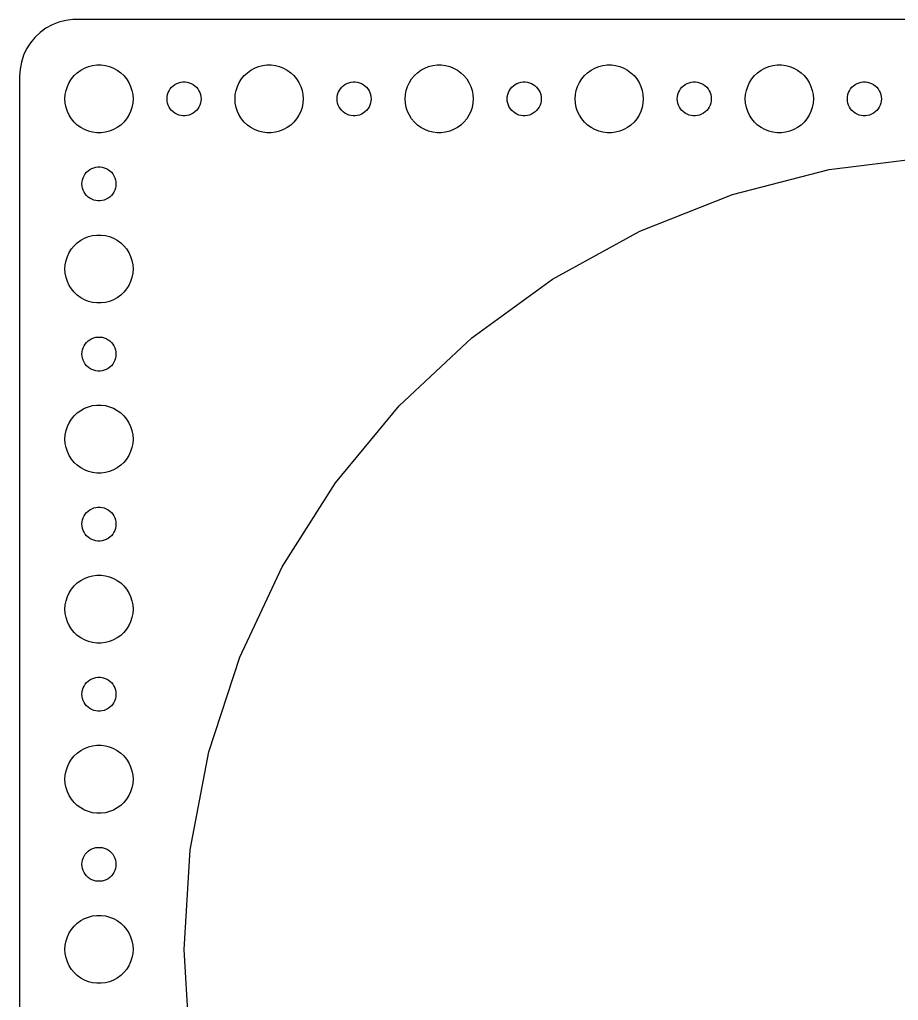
# Model space of a CAD drawing. Header units: metres. Extents: x -157 to 157, y -82 to 82.
# Drawn here: x -157 to -79.5, y -4.5 to 82 of the extents above; entities that cross this region are included whole.
import ezdxf

# ---------------------------------------------------------------- set-up
doc = ezdxf.new("R2010")
doc.units = ezdxf.units.M

msp = doc.modelspace()

# ---------------------------------------------------------------- linework, layer by layer
for p, q in [((-154.129, 81.5241), (-154.679, 81.2216)), ((-153.545, 81.7553), (-154.129, 81.5241)), ((-152.937, 81.9114), (-153.545, 81.7553)), ((-152.314, 81.9901), (-152.937, 81.9114)), ((152.314, 81.9901), (-152.314, 81.9901)), ((-155.187, 80.8526), (-155.645, 80.4227)), ((-154.679, 81.2216), (-155.187, 80.8526)), ((-156.045, 79.9389), (-156.382, 79.4088)), ((-155.645, 80.4227), (-156.045, 79.9389)), ((-156.649, 78.8406), (-156.843, 78.2434)), ((-156.382, 79.4088), (-156.649, 78.8406)), ((-156.843, 78.2434), (-156.961, 77.6267)), ((-151.277, 77.7145), (-150.927, 77.8532)), ((-150.927, 77.8532), (-150.562, 77.9469)), ((-150.562, 77.9469), (-150.188, 77.9941)), ((-150.188, 77.9941), (-149.812, 77.9941)), ((-149.812, 77.9941), (-149.438, 77.9469)), ((-149.438, 77.9469), (-149.073, 77.8532)), ((-149.073, 77.8532), (-148.723, 77.7145)), ((-136.277, 77.7145), (-135.927, 77.8532)), ((-135.927, 77.8532), (-135.562, 77.9469)), ((-135.562, 77.9469), (-135.188, 77.9941)), ((-135.188, 77.9941), (-134.812, 77.9941)), ((-134.812, 77.9941), (-134.438, 77.9469)), ((-134.438, 77.9469), (-134.073, 77.8532)), ((-134.073, 77.8532), (-133.723, 77.7145)), ((-121.277, 77.7145), (-120.927, 77.8532)), ((-120.927, 77.8532), (-120.562, 77.9469)), ((-120.562, 77.9469), (-120.188, 77.9941)), ((-120.188, 77.9941), (-119.812, 77.9941)), ((-119.812, 77.9941), (-119.438, 77.9469)), ((-119.438, 77.9469), (-119.073, 77.8532)), ((-119.073, 77.8532), (-118.723, 77.7145)), ((-106.277, 77.7145), (-105.927, 77.8532)), ((-105.927, 77.8532), (-105.562, 77.9469)), ((-105.562, 77.9469), (-105.188, 77.9941)), ((-105.188, 77.9941), (-104.812, 77.9941)), ((-104.812, 77.9941), (-104.438, 77.9469)), ((-104.438, 77.9469), (-104.073, 77.8532)), ((-104.073, 77.8532), (-103.723, 77.7145)), ((-91.2773, 77.7145), (-90.927, 77.8532)), ((-90.927, 77.8532), (-90.5621, 77.9469)), ((-90.5621, 77.9469), (-90.1884, 77.9941)), ((-90.1884, 77.9941), (-89.8116, 77.9941)), ((-89.8116, 77.9941), (-89.4379, 77.9469)), ((-89.4379, 77.9469), (-89.073, 77.8532)), ((-89.073, 77.8532), (-88.7227, 77.7145)), ((-156.961, 77.6267), (-157, 77)), ((-157, 77), (-157, -77)), ((-152.427, 76.7634), (-152.187, 77.0536)), ((-152.187, 77.0536), (-151.912, 77.3115)), ((-151.912, 77.3115), (-151.607, 77.533)), ((-151.607, 77.533), (-151.277, 77.7145)), ((-148.723, 77.7145), (-148.393, 77.533)), ((-148.393, 77.533), (-148.088, 77.3115)), ((-148.088, 77.3115), (-147.813, 77.0536)), ((-147.813, 77.0536), (-147.573, 76.7634)), ((-137.427, 76.7634), (-137.187, 77.0536)), ((-137.187, 77.0536), (-136.912, 77.3115)), ((-136.912, 77.3115), (-136.607, 77.533)), ((-136.607, 77.533), (-136.277, 77.7145)), ((-133.723, 77.7145), (-133.393, 77.533)), ((-133.393, 77.533), (-133.088, 77.3115)), ((-133.088, 77.3115), (-132.813, 77.0536)), ((-132.813, 77.0536), (-132.573, 76.7634)), ((-122.427, 76.7634), (-122.187, 77.0536)), ((-122.187, 77.0536), (-121.912, 77.3115)), ((-121.912, 77.3115), (-121.607, 77.533)), ((-121.607, 77.533), (-121.277, 77.7145)), ((-118.723, 77.7145), (-118.393, 77.533)), ((-118.393, 77.533), (-118.088, 77.3115)), ((-118.088, 77.3115), (-117.813, 77.0536)), ((-117.813, 77.0536), (-117.573, 76.7634)), ((-107.427, 76.7634), (-107.187, 77.0536)), ((-107.187, 77.0536), (-106.912, 77.3115)), ((-106.912, 77.3115), (-106.607, 77.533)), ((-106.607, 77.533), (-106.277, 77.7145)), ((-103.723, 77.7145), (-103.393, 77.533)), ((-103.393, 77.533), (-103.088, 77.3115)), ((-103.088, 77.3115), (-102.813, 77.0536)), ((-102.813, 77.0536), (-102.573, 76.7634)), ((-92.427, 76.7634), (-92.1869, 77.0536)), ((-92.1869, 77.0536), (-91.9123, 77.3115)), ((-91.9123, 77.3115), (-91.6075, 77.533)), ((-91.6075, 77.533), (-91.2773, 77.7145)), ((-88.7227, 77.7145), (-88.3925, 77.533)), ((-88.3925, 77.533), (-88.0877, 77.3115)), ((-88.0877, 77.3115), (-87.8131, 77.0536)), ((-87.8131, 77.0536), (-87.573, 76.7634)), ((-152.789, 76.1044), (-152.629, 76.4453)), ((-152.629, 76.4453), (-152.427, 76.7634)), ((-147.573, 76.7634), (-147.371, 76.4453)), ((-147.371, 76.4453), (-147.211, 76.1044)), ((-143.593, 76.0268), (-143.456, 76.1558)), ((-143.456, 76.1558), (-143.304, 76.2665)), ((-143.304, 76.2665), (-143.139, 76.3572)), ((-143.139, 76.3572), (-142.964, 76.4266)), ((-142.964, 76.4266), (-142.781, 76.4734)), ((-142.781, 76.4734), (-142.594, 76.497)), ((-142.594, 76.497), (-142.406, 76.497)), ((-142.406, 76.497), (-142.219, 76.4734)), ((-142.219, 76.4734), (-142.036, 76.4266)), ((-142.036, 76.4266), (-141.861, 76.3572)), ((-141.861, 76.3572), (-141.696, 76.2665)), ((-141.696, 76.2665), (-141.544, 76.1558)), ((-141.544, 76.1558), (-141.407, 76.0268)), ((-137.789, 76.1044), (-137.629, 76.4453)), ((-137.629, 76.4453), (-137.427, 76.7634)), ((-132.573, 76.7634), (-132.371, 76.4453)), ((-132.371, 76.4453), (-132.211, 76.1044)), ((-128.593, 76.0268), (-128.456, 76.1558)), ((-128.456, 76.1558), (-128.304, 76.2665)), ((-128.304, 76.2665), (-128.139, 76.3572)), ((-128.139, 76.3572), (-127.964, 76.4266)), ((-127.964, 76.4266), (-127.781, 76.4734)), ((-127.781, 76.4734), (-127.594, 76.497)), ((-127.594, 76.497), (-127.406, 76.497)), ((-127.406, 76.497), (-127.219, 76.4734)), ((-127.219, 76.4734), (-127.036, 76.4266)), ((-127.036, 76.4266), (-126.861, 76.3572)), ((-126.861, 76.3572), (-126.696, 76.2665)), ((-126.696, 76.2665), (-126.544, 76.1558)), ((-126.544, 76.1558), (-126.407, 76.0268)), ((-122.789, 76.1044), (-122.629, 76.4453)), ((-122.629, 76.4453), (-122.427, 76.7634)), ((-117.573, 76.7634), (-117.371, 76.4453)), ((-117.371, 76.4453), (-117.211, 76.1044)), ((-113.593, 76.0268), (-113.456, 76.1558)), ((-113.456, 76.1558), (-113.304, 76.2665)), ((-113.304, 76.2665), (-113.139, 76.3572)), ((-113.139, 76.3572), (-112.964, 76.4266)), ((-112.964, 76.4266), (-112.781, 76.4734)), ((-112.781, 76.4734), (-112.594, 76.497)), ((-112.594, 76.497), (-112.406, 76.497)), ((-112.406, 76.497), (-112.219, 76.4734)), ((-112.219, 76.4734), (-112.036, 76.4266)), ((-112.036, 76.4266), (-111.861, 76.3572)), ((-111.861, 76.3572), (-111.696, 76.2665)), ((-111.696, 76.2665), (-111.544, 76.1558)), ((-111.544, 76.1558), (-111.407, 76.0268)), ((-107.789, 76.1044), (-107.629, 76.4453)), ((-107.629, 76.4453), (-107.427, 76.7634)), ((-102.573, 76.7634), (-102.371, 76.4453)), ((-102.371, 76.4453), (-102.211, 76.1044)), ((-98.5934, 76.0268), (-98.4561, 76.1558)), ((-98.4561, 76.1558), (-98.3037, 76.2665)), ((-98.3037, 76.2665), (-98.1387, 76.3572)), ((-98.1387, 76.3572), (-97.9635, 76.4266)), ((-97.9635, 76.4266), (-97.7811, 76.4734)), ((-97.7811, 76.4734), (-97.5942, 76.497)), ((-97.5942, 76.497), (-97.4058, 76.497)), ((-97.4058, 76.497), (-97.2189, 76.4734)), ((-97.2189, 76.4734), (-97.0365, 76.4266)), ((-97.0365, 76.4266), (-96.8613, 76.3572)), ((-96.8613, 76.3572), (-96.6963, 76.2665)), ((-96.6963, 76.2665), (-96.5439, 76.1558)), ((-96.5439, 76.1558), (-96.4065, 76.0268)), ((-92.7893, 76.1044), (-92.6289, 76.4453)), ((-92.6289, 76.4453), (-92.427, 76.7634)), ((-87.573, 76.7634), (-87.3711, 76.4453)), ((-87.3711, 76.4453), (-87.2107, 76.1044)), ((-83.5934, 76.0268), (-83.4561, 76.1558)), ((-83.4561, 76.1558), (-83.3037, 76.2665)), ((-83.3037, 76.2665), (-83.1387, 76.3572)), ((-83.1387, 76.3572), (-82.9635, 76.4266)), ((-82.9635, 76.4266), (-82.7811, 76.4734)), ((-82.7811, 76.4734), (-82.5942, 76.497)), ((-82.5942, 76.497), (-82.4058, 76.497)), ((-82.4058, 76.497), (-82.2189, 76.4734)), ((-82.2189, 76.4734), (-82.0365, 76.4266)), ((-82.0365, 76.4266), (-81.8613, 76.3572)), ((-81.8613, 76.3572), (-81.6963, 76.2665)), ((-81.6963, 76.2665), (-81.5439, 76.1558)), ((-81.5439, 76.1558), (-81.4065, 76.0268)), ((-153, 75), (-152.976, 75.376)), ((-152.976, 75.376), (-152.906, 75.7461)), ((-152.906, 75.7461), (-152.789, 76.1044)), ((-147.211, 76.1044), (-147.094, 75.7461)), ((-147.094, 75.7461), (-147.024, 75.376)), ((-147.024, 75.376), (-147, 75)), ((-143.988, 75.188), (-143.953, 75.373)), ((-143.953, 75.373), (-143.895, 75.5522)), ((-143.895, 75.5522), (-143.814, 75.7226)), ((-143.814, 75.7226), (-143.714, 75.8817)), ((-143.714, 75.8817), (-143.593, 76.0268)), ((-141.407, 76.0268), (-141.286, 75.8817)), ((-141.286, 75.8817), (-141.186, 75.7226)), ((-141.186, 75.7226), (-141.105, 75.5522)), ((-141.105, 75.5522), (-141.047, 75.373)), ((-141.047, 75.373), (-141.012, 75.188)), ((-138, 75), (-137.976, 75.376)), ((-137.976, 75.376), (-137.906, 75.7461)), ((-137.906, 75.7461), (-137.789, 76.1044)), ((-132.211, 76.1044), (-132.094, 75.7461)), ((-132.094, 75.7461), (-132.024, 75.376)), ((-132.024, 75.376), (-132, 75)), ((-128.988, 75.188), (-128.953, 75.373)), ((-128.953, 75.373), (-128.895, 75.5522)), ((-128.895, 75.5522), (-128.814, 75.7226)), ((-128.814, 75.7226), (-128.714, 75.8817)), ((-128.714, 75.8817), (-128.593, 76.0268)), ((-126.407, 76.0268), (-126.286, 75.8817)), ((-126.286, 75.8817), (-126.186, 75.7226)), ((-126.186, 75.7226), (-126.105, 75.5522)), ((-126.105, 75.5522), (-126.047, 75.373)), ((-126.047, 75.373), (-126.012, 75.188)), ((-123, 75), (-122.976, 75.376)), ((-122.976, 75.376), (-122.906, 75.7461)), ((-122.906, 75.7461), (-122.789, 76.1044)), ((-117.211, 76.1044), (-117.094, 75.7461)), ((-117.094, 75.7461), (-117.024, 75.376)), ((-117.024, 75.376), (-117, 75)), ((-113.988, 75.188), (-113.953, 75.373)), ((-113.953, 75.373), (-113.895, 75.5522)), ((-113.895, 75.5522), (-113.814, 75.7226)), ((-113.814, 75.7226), (-113.714, 75.8817)), ((-113.714, 75.8817), (-113.593, 76.0268)), ((-111.407, 76.0268), (-111.286, 75.8817)), ((-111.286, 75.8817), (-111.186, 75.7226)), ((-111.186, 75.7226), (-111.105, 75.5522)), ((-111.105, 75.5522), (-111.047, 75.373)), ((-111.047, 75.373), (-111.012, 75.188)), ((-108, 75), (-107.976, 75.376)), ((-107.976, 75.376), (-107.906, 75.7461)), ((-107.906, 75.7461), (-107.789, 76.1044)), ((-102.211, 76.1044), (-102.094, 75.7461)), ((-102.094, 75.7461), (-102.024, 75.376)), ((-102.024, 75.376), (-102, 75)), ((-98.9882, 75.188), (-98.9529, 75.373)), ((-98.9529, 75.373), (-98.8947, 75.5522)), ((-98.8947, 75.5522), (-98.8145, 75.7226)), ((-98.8145, 75.7226), (-98.7135, 75.8817)), ((-98.7135, 75.8817), (-98.5934, 76.0268)), ((-96.4065, 76.0268), (-96.2865, 75.8817)), ((-96.2865, 75.8817), (-96.1855, 75.7226)), ((-96.1855, 75.7226), (-96.1053, 75.5522)), ((-96.1053, 75.5522), (-96.0471, 75.373)), ((-96.0471, 75.373), (-96.0118, 75.188)), ((-93, 75), (-92.9763, 75.376)), ((-92.9763, 75.376), (-92.9057, 75.7461)), ((-92.9057, 75.7461), (-92.7893, 76.1044)), ((-87.2107, 76.1044), (-87.0943, 75.7461)), ((-87.0943, 75.7461), (-87.0237, 75.376)), ((-87.0237, 75.376), (-87, 75)), ((-83.9882, 75.188), (-83.9529, 75.373)), ((-83.9529, 75.373), (-83.8947, 75.5522)), ((-83.8947, 75.5522), (-83.8145, 75.7226)), ((-83.8145, 75.7226), (-83.7135, 75.8817)), ((-83.7135, 75.8817), (-83.5934, 76.0268)), ((-81.4065, 76.0268), (-81.2865, 75.8817)), ((-81.2865, 75.8817), (-81.1855, 75.7226)), ((-81.1855, 75.7226), (-81.1053, 75.5522)), ((-81.1053, 75.5522), (-81.0471, 75.373)), ((-81.0471, 75.373), (-81.0118, 75.188)), ((-152.976, 74.624), (-153, 75)), ((-152.906, 74.2539), (-152.976, 74.624)), ((-147.024, 74.624), (-147.094, 74.2539)), ((-147, 75), (-147.024, 74.624)), ((-144, 75), (-143.988, 75.188)), ((-143.988, 74.812), (-144, 75)), ((-143.953, 74.627), (-143.988, 74.812)), ((-143.895, 74.4478), (-143.953, 74.627)), ((-143.814, 74.2774), (-143.895, 74.4478)), ((-141.105, 74.4478), (-141.186, 74.2774)), ((-141.047, 74.627), (-141.105, 74.4478)), ((-141.012, 74.812), (-141.047, 74.627)), ((-141.012, 75.188), (-141, 75)), ((-141, 75), (-141.012, 74.812)), ((-137.976, 74.624), (-138, 75)), ((-137.906, 74.2539), (-137.976, 74.624)), ((-132.024, 74.624), (-132.094, 74.2539)), ((-132, 75), (-132.024, 74.624)), ((-129, 75), (-128.988, 75.188)), ((-128.988, 74.812), (-129, 75)), ((-128.953, 74.627), (-128.988, 74.812)), ((-128.895, 74.4478), (-128.953, 74.627)), ((-128.814, 74.2774), (-128.895, 74.4478)), ((-126.105, 74.4478), (-126.186, 74.2774)), ((-126.047, 74.627), (-126.105, 74.4478)), ((-126.012, 74.812), (-126.047, 74.627)), ((-126.012, 75.188), (-126, 75)), ((-126, 75), (-126.012, 74.812)), ((-122.976, 74.624), (-123, 75)), ((-122.906, 74.2539), (-122.976, 74.624)), ((-117.024, 74.624), (-117.094, 74.2539)), ((-117, 75), (-117.024, 74.624)), ((-114, 75), (-113.988, 75.188)), ((-113.988, 74.812), (-114, 75)), ((-113.953, 74.627), (-113.988, 74.812)), ((-113.895, 74.4478), (-113.953, 74.627)), ((-113.814, 74.2774), (-113.895, 74.4478)), ((-111.105, 74.4478), (-111.186, 74.2774)), ((-111.047, 74.627), (-111.105, 74.4478)), ((-111.012, 74.812), (-111.047, 74.627)), ((-111.012, 75.188), (-111, 75)), ((-111, 75), (-111.012, 74.812)), ((-107.976, 74.624), (-108, 75)), ((-107.906, 74.2539), (-107.976, 74.624)), ((-102.024, 74.624), (-102.094, 74.2539)), ((-102, 75), (-102.024, 74.624)), ((-99, 75), (-98.9882, 75.188)), ((-98.9882, 74.812), (-99, 75)), ((-98.9529, 74.627), (-98.9882, 74.812)), ((-98.8947, 74.4478), (-98.9529, 74.627)), ((-98.8145, 74.2774), (-98.8947, 74.4478)), ((-96.1053, 74.4478), (-96.1855, 74.2774)), ((-96.0471, 74.627), (-96.1053, 74.4478)), ((-96.0118, 74.812), (-96.0471, 74.627)), ((-96.0118, 75.188), (-96, 75)), ((-96, 75), (-96.0118, 74.812)), ((-92.9763, 74.624), (-93, 75)), ((-92.9057, 74.2539), (-92.9763, 74.624)), ((-87.0237, 74.624), (-87.0943, 74.2539)), ((-87, 75), (-87.0237, 74.624)), ((-84, 75), (-83.9882, 75.188)), ((-83.9882, 74.812), (-84, 75)), ((-83.9529, 74.627), (-83.9882, 74.812)), ((-83.8947, 74.4478), (-83.9529, 74.627)), ((-83.8145, 74.2774), (-83.8947, 74.4478)), ((-81.1053, 74.4478), (-81.1855, 74.2774)), ((-81.0471, 74.627), (-81.1053, 74.4478)), ((-81.0118, 74.812), (-81.0471, 74.627)), ((-81.0118, 75.188), (-81, 75)), ((-81, 75), (-81.0118, 74.812)), ((-152.789, 73.8956), (-152.906, 74.2539)), ((-152.629, 73.5547), (-152.789, 73.8956)), ((-152.427, 73.2366), (-152.629, 73.5547)), ((-147.371, 73.5547), (-147.573, 73.2366)), ((-147.211, 73.8956), (-147.371, 73.5547)), ((-147.094, 74.2539), (-147.211, 73.8956)), ((-143.714, 74.1183), (-143.814, 74.2774)), ((-143.593, 73.9732), (-143.714, 74.1183)), ((-143.456, 73.8442), (-143.593, 73.9732)), ((-143.304, 73.7335), (-143.456, 73.8442)), ((-143.139, 73.6428), (-143.304, 73.7335)), ((-142.964, 73.5734), (-143.139, 73.6428)), ((-142.781, 73.5266), (-142.964, 73.5734)), ((-142.594, 73.503), (-142.781, 73.5266)), ((-142.219, 73.5266), (-142.406, 73.503)), ((-142.036, 73.5734), (-142.219, 73.5266)), ((-141.861, 73.6428), (-142.036, 73.5734)), ((-141.696, 73.7335), (-141.861, 73.6428)), ((-141.544, 73.8442), (-141.696, 73.7335)), ((-141.407, 73.9732), (-141.544, 73.8442)), ((-141.286, 74.1183), (-141.407, 73.9732)), ((-141.186, 74.2774), (-141.286, 74.1183)), ((-137.789, 73.8956), (-137.906, 74.2539)), ((-137.629, 73.5547), (-137.789, 73.8956)), ((-137.427, 73.2366), (-137.629, 73.5547)), ((-132.371, 73.5547), (-132.573, 73.2366)), ((-132.211, 73.8956), (-132.371, 73.5547)), ((-132.094, 74.2539), (-132.211, 73.8956)), ((-128.714, 74.1183), (-128.814, 74.2774)), ((-128.593, 73.9732), (-128.714, 74.1183)), ((-128.456, 73.8442), (-128.593, 73.9732)), ((-128.304, 73.7335), (-128.456, 73.8442)), ((-128.139, 73.6428), (-128.304, 73.7335)), ((-127.964, 73.5734), (-128.139, 73.6428)), ((-127.781, 73.5266), (-127.964, 73.5734)), ((-127.594, 73.503), (-127.781, 73.5266)), ((-127.219, 73.5266), (-127.406, 73.503)), ((-127.036, 73.5734), (-127.219, 73.5266)), ((-126.861, 73.6428), (-127.036, 73.5734)), ((-126.696, 73.7335), (-126.861, 73.6428)), ((-126.544, 73.8442), (-126.696, 73.7335)), ((-126.407, 73.9732), (-126.544, 73.8442)), ((-126.286, 74.1183), (-126.407, 73.9732)), ((-126.186, 74.2774), (-126.286, 74.1183)), ((-122.789, 73.8956), (-122.906, 74.2539)), ((-122.629, 73.5547), (-122.789, 73.8956)), ((-122.427, 73.2366), (-122.629, 73.5547)), ((-117.371, 73.5547), (-117.573, 73.2366)), ((-117.211, 73.8956), (-117.371, 73.5547)), ((-117.094, 74.2539), (-117.211, 73.8956)), ((-113.714, 74.1183), (-113.814, 74.2774)), ((-113.593, 73.9732), (-113.714, 74.1183)), ((-113.456, 73.8442), (-113.593, 73.9732)), ((-113.304, 73.7335), (-113.456, 73.8442)), ((-113.139, 73.6428), (-113.304, 73.7335)), ((-112.964, 73.5734), (-113.139, 73.6428)), ((-112.781, 73.5266), (-112.964, 73.5734)), ((-112.594, 73.503), (-112.781, 73.5266)), ((-112.219, 73.5266), (-112.406, 73.503)), ((-112.036, 73.5734), (-112.219, 73.5266)), ((-111.861, 73.6428), (-112.036, 73.5734)), ((-111.696, 73.7335), (-111.861, 73.6428)), ((-111.544, 73.8442), (-111.696, 73.7335)), ((-111.407, 73.9732), (-111.544, 73.8442)), ((-111.286, 74.1183), (-111.407, 73.9732)), ((-111.186, 74.2774), (-111.286, 74.1183)), ((-107.789, 73.8956), (-107.906, 74.2539)), ((-107.629, 73.5547), (-107.789, 73.8956)), ((-107.427, 73.2366), (-107.629, 73.5547)), ((-102.371, 73.5547), (-102.573, 73.2366)), ((-102.211, 73.8956), (-102.371, 73.5547)), ((-102.094, 74.2539), (-102.211, 73.8956)), ((-98.7135, 74.1183), (-98.8145, 74.2774)), ((-98.5934, 73.9732), (-98.7135, 74.1183)), ((-98.4561, 73.8442), (-98.5934, 73.9732)), ((-98.3037, 73.7335), (-98.4561, 73.8442)), ((-98.1387, 73.6428), (-98.3037, 73.7335)), ((-97.9635, 73.5734), (-98.1387, 73.6428)), ((-97.7811, 73.5266), (-97.9635, 73.5734)), ((-97.5942, 73.503), (-97.7811, 73.5266)), ((-97.2189, 73.5266), (-97.4058, 73.503)), ((-97.0365, 73.5734), (-97.2189, 73.5266)), ((-96.8613, 73.6428), (-97.0365, 73.5734)), ((-96.6963, 73.7335), (-96.8613, 73.6428)), ((-96.5439, 73.8442), (-96.6963, 73.7335)), ((-96.4065, 73.9732), (-96.5439, 73.8442)), ((-96.2865, 74.1183), (-96.4065, 73.9732)), ((-96.1855, 74.2774), (-96.2865, 74.1183)), ((-92.7893, 73.8956), (-92.9057, 74.2539)), ((-92.6289, 73.5547), (-92.7893, 73.8956)), ((-92.427, 73.2366), (-92.6289, 73.5547)), ((-87.3711, 73.5547), (-87.573, 73.2366)), ((-87.2107, 73.8956), (-87.3711, 73.5547)), ((-87.0943, 74.2539), (-87.2107, 73.8956)), ((-83.7135, 74.1183), (-83.8145, 74.2774)), ((-83.5934, 73.9732), (-83.7135, 74.1183)), ((-83.4561, 73.8442), (-83.5934, 73.9732)), ((-83.3037, 73.7335), (-83.4561, 73.8442)), ((-83.1387, 73.6428), (-83.3037, 73.7335)), ((-82.9635, 73.5734), (-83.1387, 73.6428)), ((-82.7811, 73.5266), (-82.9635, 73.5734)), ((-82.5942, 73.503), (-82.7811, 73.5266)), ((-82.2189, 73.5266), (-82.4058, 73.503)), ((-82.0365, 73.5734), (-82.2189, 73.5266)), ((-81.8613, 73.6428), (-82.0365, 73.5734)), ((-81.6963, 73.7335), (-81.8613, 73.6428)), ((-81.5439, 73.8442), (-81.6963, 73.7335)), ((-81.4065, 73.9732), (-81.5439, 73.8442)), ((-81.2865, 74.1183), (-81.4065, 73.9732)), ((-81.1855, 74.2774), (-81.2865, 74.1183)), ((-152.187, 72.9464), (-152.427, 73.2366)), ((-151.912, 72.6885), (-152.187, 72.9464)), ((-151.607, 72.467), (-151.912, 72.6885)), ((-148.088, 72.6885), (-148.393, 72.467)), ((-147.813, 72.9464), (-148.088, 72.6885)), ((-147.573, 73.2366), (-147.813, 72.9464)), ((-142.406, 73.503), (-142.594, 73.503)), ((-137.187, 72.9464), (-137.427, 73.2366)), ((-136.912, 72.6885), (-137.187, 72.9464)), ((-136.607, 72.467), (-136.912, 72.6885)), ((-133.088, 72.6885), (-133.393, 72.467)), ((-132.813, 72.9464), (-133.088, 72.6885)), ((-132.573, 73.2366), (-132.813, 72.9464)), ((-127.406, 73.503), (-127.594, 73.503)), ((-122.187, 72.9464), (-122.427, 73.2366)), ((-121.912, 72.6885), (-122.187, 72.9464)), ((-121.607, 72.467), (-121.912, 72.6885)), ((-118.088, 72.6885), (-118.393, 72.467)), ((-117.813, 72.9464), (-118.088, 72.6885)), ((-117.573, 73.2366), (-117.813, 72.9464)), ((-112.406, 73.503), (-112.594, 73.503)), ((-107.187, 72.9464), (-107.427, 73.2366)), ((-106.912, 72.6885), (-107.187, 72.9464)), ((-106.607, 72.467), (-106.912, 72.6885)), ((-103.088, 72.6885), (-103.393, 72.467)), ((-102.813, 72.9464), (-103.088, 72.6885)), ((-102.573, 73.2366), (-102.813, 72.9464)), ((-97.4058, 73.503), (-97.5942, 73.503)), ((-92.1869, 72.9464), (-92.427, 73.2366)), ((-91.9123, 72.6885), (-92.1869, 72.9464)), ((-91.6075, 72.467), (-91.9123, 72.6885)), ((-88.0877, 72.6885), (-88.3925, 72.467)), ((-87.8131, 72.9464), (-88.0877, 72.6885)), ((-87.573, 73.2366), (-87.8131, 72.9464)), ((-82.4058, 73.503), (-82.5942, 73.503)), ((-151.277, 72.2855), (-151.607, 72.467)), ((-150.927, 72.1468), (-151.277, 72.2855)), ((-150.562, 72.0531), (-150.927, 72.1468)), ((-150.188, 72.0059), (-150.562, 72.0531)), ((-149.812, 72.0059), (-150.188, 72.0059)), ((-149.438, 72.0531), (-149.812, 72.0059)), ((-149.073, 72.1468), (-149.438, 72.0531)), ((-148.723, 72.2855), (-149.073, 72.1468)), ((-148.393, 72.467), (-148.723, 72.2855)), ((-136.277, 72.2855), (-136.607, 72.467)), ((-135.927, 72.1468), (-136.277, 72.2855)), ((-135.562, 72.0531), (-135.927, 72.1468)), ((-135.188, 72.0059), (-135.562, 72.0531)), ((-134.812, 72.0059), (-135.188, 72.0059)), ((-134.438, 72.0531), (-134.812, 72.0059)), ((-134.073, 72.1468), (-134.438, 72.0531)), ((-133.723, 72.2855), (-134.073, 72.1468)), ((-133.393, 72.467), (-133.723, 72.2855)), ((-121.277, 72.2855), (-121.607, 72.467)), ((-120.927, 72.1468), (-121.277, 72.2855)), ((-120.562, 72.0531), (-120.927, 72.1468)), ((-120.188, 72.0059), (-120.562, 72.0531)), ((-119.812, 72.0059), (-120.188, 72.0059)), ((-119.438, 72.0531), (-119.812, 72.0059)), ((-119.073, 72.1468), (-119.438, 72.0531)), ((-118.723, 72.2855), (-119.073, 72.1468)), ((-118.393, 72.467), (-118.723, 72.2855)), ((-106.277, 72.2855), (-106.607, 72.467)), ((-105.927, 72.1468), (-106.277, 72.2855)), ((-105.562, 72.0531), (-105.927, 72.1468)), ((-105.188, 72.0059), (-105.562, 72.0531)), ((-104.812, 72.0059), (-105.188, 72.0059)), ((-104.438, 72.0531), (-104.812, 72.0059)), ((-104.073, 72.1468), (-104.438, 72.0531)), ((-103.723, 72.2855), (-104.073, 72.1468)), ((-103.393, 72.467), (-103.723, 72.2855)), ((-91.2773, 72.2855), (-91.6075, 72.467)), ((-90.927, 72.1468), (-91.2773, 72.2855)), ((-90.5621, 72.0531), (-90.927, 72.1468)), ((-90.1884, 72.0059), (-90.5621, 72.0531)), ((-89.8116, 72.0059), (-90.1884, 72.0059)), ((-89.4379, 72.0531), (-89.8116, 72.0059)), ((-89.073, 72.1468), (-89.4379, 72.0531)), ((-88.7227, 72.2855), (-89.073, 72.1468)), ((-88.3925, 72.467), (-88.7227, 72.2855)), ((-85.6167, 68.7601), (-76.8953, 69.8619)), ((-151.314, 68.2226), (-151.214, 68.3817)), ((-151.214, 68.3817), (-151.093, 68.5268)), ((-151.093, 68.5268), (-150.956, 68.6558)), ((-150.956, 68.6558), (-150.804, 68.7665)), ((-150.804, 68.7665), (-150.639, 68.8572)), ((-150.639, 68.8572), (-150.464, 68.9266)), ((-150.464, 68.9266), (-150.281, 68.9734)), ((-150.281, 68.9734), (-150.094, 68.997)), ((-150.094, 68.997), (-149.906, 68.997)), ((-149.906, 68.997), (-149.719, 68.9734)), ((-149.719, 68.9734), (-149.536, 68.9266)), ((-149.536, 68.9266), (-149.361, 68.8572)), ((-149.361, 68.8572), (-149.196, 68.7665)), ((-149.196, 68.7665), (-149.044, 68.6558)), ((-149.044, 68.6558), (-148.907, 68.5268)), ((-148.907, 68.5268), (-148.786, 68.3817)), ((-148.786, 68.3817), (-148.686, 68.2226)), ((-94.1312, 66.574), (-85.6167, 68.7601)), ((-151.5, 67.5), (-151.488, 67.688)), ((-151.488, 67.312), (-151.5, 67.5)), ((-151.488, 67.688), (-151.453, 67.873)), ((-151.453, 67.873), (-151.395, 68.0522)), ((-151.395, 68.0522), (-151.314, 68.2226)), ((-148.686, 68.2226), (-148.605, 68.0522)), ((-148.605, 68.0522), (-148.547, 67.873)), ((-148.547, 67.873), (-148.512, 67.688)), ((-148.512, 67.688), (-148.5, 67.5)), ((-148.5, 67.5), (-148.512, 67.312)), ((-151.453, 67.127), (-151.488, 67.312)), ((-151.395, 66.9478), (-151.453, 67.127)), ((-151.314, 66.7774), (-151.395, 66.9478)), ((-151.214, 66.6183), (-151.314, 66.7774)), ((-151.093, 66.4732), (-151.214, 66.6183)), ((-148.786, 66.6183), (-148.907, 66.4732)), ((-148.686, 66.7774), (-148.786, 66.6183)), ((-148.605, 66.9478), (-148.686, 66.7774)), ((-148.547, 67.127), (-148.605, 66.9478)), ((-148.512, 67.312), (-148.547, 67.127)), ((-150.956, 66.3442), (-151.093, 66.4732)), ((-150.804, 66.2335), (-150.956, 66.3442)), ((-150.639, 66.1428), (-150.804, 66.2335)), ((-150.464, 66.0734), (-150.639, 66.1428)), ((-150.281, 66.0266), (-150.464, 66.0734)), ((-150.094, 66.003), (-150.281, 66.0266)), ((-149.906, 66.003), (-150.094, 66.003)), ((-149.719, 66.0266), (-149.906, 66.003)), ((-149.536, 66.0734), (-149.719, 66.0266)), ((-149.361, 66.1428), (-149.536, 66.0734)), ((-149.196, 66.2335), (-149.361, 66.1428)), ((-149.044, 66.3442), (-149.196, 66.2335)), ((-148.907, 66.4732), (-149.044, 66.3442)), ((-102.305, 63.3379), (-94.1312, 66.574)), ((-110.008, 59.103), (-102.305, 63.3379)), ((-152.187, 62.0536), (-151.912, 62.3115)), ((-151.912, 62.3115), (-151.607, 62.533)), ((-151.607, 62.533), (-151.277, 62.7145)), ((-151.277, 62.7145), (-150.927, 62.8532)), ((-150.927, 62.8532), (-150.562, 62.9469)), ((-150.562, 62.9469), (-150.188, 62.9941)), ((-150.188, 62.9941), (-149.812, 62.9941)), ((-149.812, 62.9941), (-149.438, 62.9469)), ((-149.438, 62.9469), (-149.073, 62.8532)), ((-149.073, 62.8532), (-148.723, 62.7145)), ((-148.723, 62.7145), (-148.393, 62.533)), ((-148.393, 62.533), (-148.088, 62.3115)), ((-148.088, 62.3115), (-147.813, 62.0536)), ((-152.789, 61.1044), (-152.629, 61.4453)), ((-152.629, 61.4453), (-152.427, 61.7634)), ((-152.427, 61.7634), (-152.187, 62.0536)), ((-147.813, 62.0536), (-147.573, 61.7634)), ((-147.573, 61.7634), (-147.371, 61.4453)), ((-147.371, 61.4453), (-147.211, 61.1044)), ((-152.976, 60.376), (-152.906, 60.7461)), ((-152.906, 60.7461), (-152.789, 61.1044)), ((-147.211, 61.1044), (-147.094, 60.7461)), ((-147.094, 60.7461), (-147.024, 60.376)), ((-153, 60), (-152.976, 60.376)), ((-152.976, 59.624), (-153, 60)), ((-147.024, 60.376), (-147, 60)), ((-147, 60), (-147.024, 59.624)), ((-152.906, 59.2539), (-152.976, 59.624)), ((-152.789, 58.8956), (-152.906, 59.2539)), ((-152.629, 58.5547), (-152.789, 58.8956)), ((-147.211, 58.8956), (-147.371, 58.5547)), ((-147.094, 59.2539), (-147.211, 58.8956)), ((-147.024, 59.624), (-147.094, 59.2539)), ((-117.12, 53.9359), (-110.008, 59.103)), ((-152.427, 58.2366), (-152.629, 58.5547)), ((-152.187, 57.9464), (-152.427, 58.2366)), ((-147.573, 58.2366), (-147.813, 57.9464)), ((-147.371, 58.5547), (-147.573, 58.2366)), ((-151.912, 57.6885), (-152.187, 57.9464)), ((-151.607, 57.467), (-151.912, 57.6885)), ((-151.277, 57.2855), (-151.607, 57.467)), ((-150.927, 57.1468), (-151.277, 57.2855)), ((-150.562, 57.0531), (-150.927, 57.1468)), ((-149.073, 57.1468), (-149.438, 57.0531)), ((-148.723, 57.2855), (-149.073, 57.1468)), ((-148.393, 57.467), (-148.723, 57.2855)), ((-148.088, 57.6885), (-148.393, 57.467)), ((-147.813, 57.9464), (-148.088, 57.6885)), ((-150.188, 57.0059), (-150.562, 57.0531)), ((-149.812, 57.0059), (-150.188, 57.0059)), ((-149.438, 57.0531), (-149.812, 57.0059)), ((-151.093, 53.5268), (-150.956, 53.6558)), ((-150.956, 53.6558), (-150.804, 53.7665)), ((-150.804, 53.7665), (-150.639, 53.8572)), ((-150.639, 53.8572), (-150.464, 53.9266)), ((-150.464, 53.9266), (-150.281, 53.9734)), ((-150.281, 53.9734), (-150.094, 53.997)), ((-150.094, 53.997), (-149.906, 53.997)), ((-149.906, 53.997), (-149.719, 53.9734)), ((-149.719, 53.9734), (-149.536, 53.9266)), ((-149.536, 53.9266), (-149.361, 53.8572)), ((-149.361, 53.8572), (-149.196, 53.7665)), ((-149.196, 53.7665), (-149.044, 53.6558)), ((-149.044, 53.6558), (-148.907, 53.5268)), ((-123.528, 47.9183), (-117.12, 53.9359)), ((-151.488, 52.688), (-151.453, 52.873)), ((-151.453, 52.873), (-151.395, 53.0522)), ((-151.395, 53.0522), (-151.314, 53.2226)), ((-151.314, 53.2226), (-151.214, 53.3817)), ((-151.214, 53.3817), (-151.093, 53.5268)), ((-148.907, 53.5268), (-148.786, 53.3817)), ((-148.786, 53.3817), (-148.686, 53.2226)), ((-148.686, 53.2226), (-148.605, 53.0522)), ((-148.605, 53.0522), (-148.547, 52.873)), ((-148.547, 52.873), (-148.512, 52.688)), ((-151.5, 52.5), (-151.488, 52.688)), ((-151.488, 52.312), (-151.5, 52.5)), ((-151.453, 52.127), (-151.488, 52.312)), ((-151.395, 51.9478), (-151.453, 52.127)), ((-151.314, 51.7774), (-151.395, 51.9478)), ((-148.605, 51.9478), (-148.686, 51.7774)), ((-148.547, 52.127), (-148.605, 51.9478)), ((-148.512, 52.312), (-148.547, 52.127)), ((-148.512, 52.688), (-148.5, 52.5)), ((-148.5, 52.5), (-148.512, 52.312)), ((-151.214, 51.6183), (-151.314, 51.7774)), ((-151.093, 51.4732), (-151.214, 51.6183)), ((-150.956, 51.3442), (-151.093, 51.4732)), ((-150.804, 51.2335), (-150.956, 51.3442)), ((-150.639, 51.1428), (-150.804, 51.2335)), ((-150.464, 51.0734), (-150.639, 51.1428)), ((-150.281, 51.0266), (-150.464, 51.0734)), ((-149.536, 51.0734), (-149.719, 51.0266)), ((-149.361, 51.1428), (-149.536, 51.0734)), ((-149.196, 51.2335), (-149.361, 51.1428)), ((-149.044, 51.3442), (-149.196, 51.2335)), ((-148.907, 51.4732), (-149.044, 51.3442)), ((-148.786, 51.6183), (-148.907, 51.4732)), ((-148.686, 51.7774), (-148.786, 51.6183)), ((-150.094, 51.003), (-150.281, 51.0266)), ((-149.906, 51.003), (-150.094, 51.003)), ((-149.719, 51.0266), (-149.906, 51.003)), ((-151.607, 47.533), (-151.277, 47.7145)), ((-151.277, 47.7145), (-150.927, 47.8532)), ((-150.927, 47.8532), (-150.562, 47.9469)), ((-150.562, 47.9469), (-150.188, 47.9941)), ((-150.188, 47.9941), (-149.812, 47.9941)), ((-149.812, 47.9941), (-149.438, 47.9469)), ((-149.438, 47.9469), (-149.073, 47.8532)), ((-149.073, 47.8532), (-148.723, 47.7145)), ((-148.723, 47.7145), (-148.393, 47.533)), ((-129.131, 41.145), (-123.528, 47.9183)), ((-152.629, 46.4453), (-152.427, 46.7634)), ((-152.427, 46.7634), (-152.187, 47.0536)), ((-152.187, 47.0536), (-151.912, 47.3115)), ((-151.912, 47.3115), (-151.607, 47.533)), ((-148.393, 47.533), (-148.088, 47.3115)), ((-148.088, 47.3115), (-147.813, 47.0536)), ((-147.813, 47.0536), (-147.573, 46.7634)), ((-147.573, 46.7634), (-147.371, 46.4453)), ((-152.906, 45.7461), (-152.789, 46.1044)), ((-152.789, 46.1044), (-152.629, 46.4453)), ((-147.371, 46.4453), (-147.211, 46.1044)), ((-147.211, 46.1044), (-147.094, 45.7461)), ((-153, 45), (-152.976, 45.376)), ((-152.976, 44.624), (-153, 45)), ((-152.976, 45.376), (-152.906, 45.7461)), ((-147.094, 45.7461), (-147.024, 45.376)), ((-147.024, 45.376), (-147, 45)), ((-147, 45), (-147.024, 44.624)), ((-152.906, 44.2539), (-152.976, 44.624)), ((-152.789, 43.8956), (-152.906, 44.2539)), ((-147.094, 44.2539), (-147.211, 43.8956)), ((-147.024, 44.624), (-147.094, 44.2539)), ((-152.629, 43.5547), (-152.789, 43.8956)), ((-152.427, 43.2366), (-152.629, 43.5547)), ((-147.371, 43.5547), (-147.573, 43.2366)), ((-147.211, 43.8956), (-147.371, 43.5547)), ((-152.187, 42.9464), (-152.427, 43.2366)), ((-151.912, 42.6885), (-152.187, 42.9464)), ((-151.607, 42.467), (-151.912, 42.6885)), ((-151.277, 42.2855), (-151.607, 42.467)), ((-148.393, 42.467), (-148.723, 42.2855)), ((-148.088, 42.6885), (-148.393, 42.467)), ((-147.813, 42.9464), (-148.088, 42.6885)), ((-147.573, 43.2366), (-147.813, 42.9464)), ((-150.927, 42.1468), (-151.277, 42.2855)), ((-150.562, 42.0531), (-150.927, 42.1468)), ((-150.188, 42.0059), (-150.562, 42.0531)), ((-149.812, 42.0059), (-150.188, 42.0059)), ((-149.438, 42.0531), (-149.812, 42.0059)), ((-149.073, 42.1468), (-149.438, 42.0531)), ((-148.723, 42.2855), (-149.073, 42.1468)), ((-133.841, 33.7227), (-129.131, 41.145)), ((-150.639, 38.8572), (-150.464, 38.9266)), ((-150.464, 38.9266), (-150.281, 38.9734)), ((-150.281, 38.9734), (-150.094, 38.997)), ((-150.094, 38.997), (-149.906, 38.997)), ((-149.906, 38.997), (-149.719, 38.9734)), ((-149.719, 38.9734), (-149.536, 38.9266)), ((-149.536, 38.9266), (-149.361, 38.8572)), ((-151.395, 38.0522), (-151.314, 38.2226)), ((-151.314, 38.2226), (-151.214, 38.3817)), ((-151.214, 38.3817), (-151.093, 38.5268)), ((-151.093, 38.5268), (-150.956, 38.6558)), ((-150.956, 38.6558), (-150.804, 38.7665)), ((-150.804, 38.7665), (-150.639, 38.8572)), ((-149.361, 38.8572), (-149.196, 38.7665)), ((-149.196, 38.7665), (-149.044, 38.6558)), ((-149.044, 38.6558), (-148.907, 38.5268)), ((-148.907, 38.5268), (-148.786, 38.3817)), ((-148.786, 38.3817), (-148.686, 38.2226)), ((-148.686, 38.2226), (-148.605, 38.0522)), ((-151.5, 37.5), (-151.488, 37.688)), ((-151.488, 37.312), (-151.5, 37.5)), ((-151.488, 37.688), (-151.453, 37.873)), ((-151.453, 37.127), (-151.488, 37.312)), ((-151.453, 37.873), (-151.395, 38.0522)), ((-148.605, 38.0522), (-148.547, 37.873)), ((-148.547, 37.873), (-148.512, 37.688)), ((-148.512, 37.312), (-148.547, 37.127)), ((-148.512, 37.688), (-148.5, 37.5)), ((-148.5, 37.5), (-148.512, 37.312)), ((-151.395, 36.9478), (-151.453, 37.127)), ((-151.314, 36.7774), (-151.395, 36.9478)), ((-151.214, 36.6183), (-151.314, 36.7774)), ((-151.093, 36.4732), (-151.214, 36.6183)), ((-150.956, 36.3442), (-151.093, 36.4732)), ((-150.804, 36.2335), (-150.956, 36.3442)), ((-149.044, 36.3442), (-149.196, 36.2335)), ((-148.907, 36.4732), (-149.044, 36.3442)), ((-148.786, 36.6183), (-148.907, 36.4732)), ((-148.686, 36.7774), (-148.786, 36.6183)), ((-148.605, 36.9478), (-148.686, 36.7774)), ((-148.547, 37.127), (-148.605, 36.9478)), ((-150.639, 36.1428), (-150.804, 36.2335)), ((-150.464, 36.0734), (-150.639, 36.1428)), ((-150.281, 36.0266), (-150.464, 36.0734)), ((-150.094, 36.003), (-150.281, 36.0266)), ((-149.906, 36.003), (-150.094, 36.003)), ((-149.719, 36.0266), (-149.906, 36.003)), ((-149.536, 36.0734), (-149.719, 36.0266)), ((-149.361, 36.1428), (-149.536, 36.0734)), ((-149.196, 36.2335), (-149.361, 36.1428)), ((-150.927, 32.8532), (-150.562, 32.9469)), ((-150.562, 32.9469), (-150.188, 32.9941)), ((-150.188, 32.9941), (-149.812, 32.9941)), ((-149.812, 32.9941), (-149.438, 32.9469)), ((-149.438, 32.9469), (-149.073, 32.8532)), ((-137.584, 25.7687), (-133.841, 33.7227)), ((-152.427, 31.7634), (-152.187, 32.0536)), ((-152.187, 32.0536), (-151.912, 32.3115)), ((-151.912, 32.3115), (-151.607, 32.533)), ((-151.607, 32.533), (-151.277, 32.7145)), ((-151.277, 32.7145), (-150.927, 32.8532)), ((-149.073, 32.8532), (-148.723, 32.7145)), ((-148.723, 32.7145), (-148.393, 32.533)), ((-148.393, 32.533), (-148.088, 32.3115)), ((-148.088, 32.3115), (-147.813, 32.0536)), ((-147.813, 32.0536), (-147.573, 31.7634)), ((-152.789, 31.1044), (-152.629, 31.4453)), ((-152.629, 31.4453), (-152.427, 31.7634)), ((-147.573, 31.7634), (-147.371, 31.4453)), ((-147.371, 31.4453), (-147.211, 31.1044)), ((-153, 30), (-152.976, 30.376)), ((-152.976, 30.376), (-152.906, 30.7461)), ((-152.906, 30.7461), (-152.789, 31.1044)), ((-147.211, 31.1044), (-147.094, 30.7461)), ((-147.094, 30.7461), (-147.024, 30.376)), ((-147.024, 30.376), (-147, 30)), ((-152.976, 29.624), (-153, 30)), ((-152.906, 29.2539), (-152.976, 29.624)), ((-147.024, 29.624), (-147.094, 29.2539)), ((-147, 30), (-147.024, 29.624)), ((-152.789, 28.8956), (-152.906, 29.2539)), ((-152.629, 28.5547), (-152.789, 28.8956)), ((-152.427, 28.2366), (-152.629, 28.5547)), ((-147.371, 28.5547), (-147.573, 28.2366)), ((-147.211, 28.8956), (-147.371, 28.5547)), ((-147.094, 29.2539), (-147.211, 28.8956)), ((-152.187, 27.9464), (-152.427, 28.2366)), ((-151.912, 27.6884), (-152.187, 27.9464)), ((-151.607, 27.467), (-151.912, 27.6884)), ((-148.088, 27.6884), (-148.393, 27.467)), ((-147.813, 27.9464), (-148.088, 27.6884)), ((-147.573, 28.2366), (-147.813, 27.9464)), ((-151.277, 27.2855), (-151.607, 27.467)), ((-150.927, 27.1468), (-151.277, 27.2855)), ((-150.562, 27.0531), (-150.927, 27.1468)), ((-150.188, 27.0059), (-150.562, 27.0531)), ((-149.812, 27.0059), (-150.188, 27.0059)), ((-149.438, 27.0531), (-149.812, 27.0059)), ((-149.073, 27.1468), (-149.438, 27.0531)), ((-148.723, 27.2855), (-149.073, 27.1468)), ((-148.393, 27.467), (-148.723, 27.2855)), ((-140.301, 17.4083), (-137.584, 25.7687)), ((-151.314, 23.2226), (-151.214, 23.3817)), ((-151.214, 23.3817), (-151.093, 23.5268)), ((-151.093, 23.5268), (-150.956, 23.6558)), ((-150.956, 23.6558), (-150.804, 23.7665)), ((-150.804, 23.7665), (-150.639, 23.8572)), ((-150.639, 23.8572), (-150.464, 23.9266)), ((-150.464, 23.9266), (-150.281, 23.9734)), ((-150.281, 23.9734), (-150.094, 23.997)), ((-150.094, 23.997), (-149.906, 23.997)), ((-149.906, 23.997), (-149.719, 23.9734)), ((-149.719, 23.9734), (-149.536, 23.9266)), ((-149.536, 23.9266), (-149.361, 23.8572)), ((-149.361, 23.8572), (-149.196, 23.7665)), ((-149.196, 23.7665), (-149.044, 23.6558)), ((-149.044, 23.6558), (-148.907, 23.5268)), ((-148.907, 23.5268), (-148.786, 23.3817)), ((-148.786, 23.3817), (-148.686, 23.2226)), ((-151.5, 22.5), (-151.488, 22.688)), ((-151.488, 22.312), (-151.5, 22.5)), ((-151.488, 22.688), (-151.453, 22.873)), ((-151.453, 22.873), (-151.395, 23.0522)), ((-151.395, 23.0522), (-151.314, 23.2226)), ((-148.686, 23.2226), (-148.605, 23.0522)), ((-148.605, 23.0522), (-148.547, 22.873)), ((-148.547, 22.873), (-148.512, 22.688)), ((-148.512, 22.688), (-148.5, 22.5)), ((-148.5, 22.5), (-148.512, 22.312)), ((-151.453, 22.127), (-151.488, 22.312)), ((-151.395, 21.9478), (-151.453, 22.127)), ((-151.314, 21.7774), (-151.395, 21.9478)), ((-151.214, 21.6183), (-151.314, 21.7774)), ((-148.686, 21.7774), (-148.786, 21.6183)), ((-148.605, 21.9478), (-148.686, 21.7774)), ((-148.547, 22.127), (-148.605, 21.9478)), ((-148.512, 22.312), (-148.547, 22.127)), ((-151.093, 21.4732), (-151.214, 21.6183)), ((-150.956, 21.3442), (-151.093, 21.4732)), ((-150.804, 21.2335), (-150.956, 21.3442)), ((-150.639, 21.1427), (-150.804, 21.2335)), ((-150.464, 21.0734), (-150.639, 21.1427)), ((-150.281, 21.0266), (-150.464, 21.0734)), ((-150.094, 21.003), (-150.281, 21.0266)), ((-149.906, 21.003), (-150.094, 21.003)), ((-149.719, 21.0266), (-149.906, 21.003)), ((-149.536, 21.0734), (-149.719, 21.0266)), ((-149.361, 21.1427), (-149.536, 21.0734)), ((-149.196, 21.2335), (-149.361, 21.1427)), ((-149.044, 21.3442), (-149.196, 21.2335)), ((-148.907, 21.4732), (-149.044, 21.3442)), ((-148.786, 21.6183), (-148.907, 21.4732)), ((-152.187, 17.0536), (-151.912, 17.3115)), ((-151.912, 17.3115), (-151.607, 17.533)), ((-151.607, 17.533), (-151.277, 17.7145)), ((-151.277, 17.7145), (-150.927, 17.8532)), ((-150.927, 17.8532), (-150.562, 17.9469)), ((-150.562, 17.9469), (-150.188, 17.9941)), ((-150.188, 17.9941), (-149.812, 17.9941)), ((-149.812, 17.9941), (-149.438, 17.9469)), ((-149.438, 17.9469), (-149.073, 17.8532)), ((-149.073, 17.8532), (-148.723, 17.7145)), ((-148.723, 17.7145), (-148.393, 17.533)), ((-148.393, 17.533), (-148.088, 17.3115)), ((-148.088, 17.3115), (-147.813, 17.0536)), ((-141.948, 8.77332), (-140.301, 17.4083)), ((-152.789, 16.1044), (-152.629, 16.4453)), ((-152.629, 16.4453), (-152.427, 16.7634)), ((-152.427, 16.7634), (-152.187, 17.0536)), ((-147.813, 17.0536), (-147.573, 16.7634)), ((-147.573, 16.7634), (-147.371, 16.4453)), ((-147.371, 16.4453), (-147.211, 16.1044)), ((-152.976, 15.376), (-152.906, 15.7461)), ((-152.906, 15.7461), (-152.789, 16.1044)), ((-147.211, 16.1044), (-147.094, 15.7461)), ((-147.094, 15.7461), (-147.024, 15.376)), ((-153, 15), (-152.976, 15.376)), ((-152.976, 14.624), (-153, 15)), ((-147.024, 15.376), (-147, 15)), ((-147, 15), (-147.024, 14.624)), ((-152.906, 14.2539), (-152.976, 14.624)), ((-152.789, 13.8956), (-152.906, 14.2539)), ((-152.629, 13.5547), (-152.789, 13.8956)), ((-147.211, 13.8956), (-147.371, 13.5547)), ((-147.094, 14.2539), (-147.211, 13.8956)), ((-147.024, 14.624), (-147.094, 14.2539)), ((-152.427, 13.2366), (-152.629, 13.5547)), ((-152.187, 12.9464), (-152.427, 13.2366)), ((-147.573, 13.2366), (-147.813, 12.9464)), ((-147.371, 13.5547), (-147.573, 13.2366)), ((-151.912, 12.6884), (-152.187, 12.9464)), ((-151.607, 12.467), (-151.912, 12.6884)), ((-151.277, 12.2855), (-151.607, 12.467)), ((-150.927, 12.1468), (-151.277, 12.2855)), ((-150.562, 12.0531), (-150.927, 12.1468)), ((-149.073, 12.1468), (-149.438, 12.0531)), ((-148.723, 12.2855), (-149.073, 12.1468)), ((-148.393, 12.467), (-148.723, 12.2855)), ((-148.088, 12.6884), (-148.393, 12.467)), ((-147.813, 12.9464), (-148.088, 12.6884)), ((-150.188, 12.0059), (-150.562, 12.0531)), ((-149.812, 12.0059), (-150.188, 12.0059)), ((-149.438, 12.0531), (-149.812, 12.0059)), ((-151.093, 8.52681), (-150.956, 8.65576)), ((-150.956, 8.65576), (-150.804, 8.76648)), ((-150.804, 8.76648), (-150.639, 8.85724)), ((-150.639, 8.85724), (-150.464, 8.92657)), ((-150.464, 8.92657), (-150.281, 8.97342)), ((-150.281, 8.97342), (-150.094, 8.99704)), ((-150.094, 8.99704), (-149.906, 8.99704)), ((-149.906, 8.99704), (-149.719, 8.97342)), ((-149.719, 8.97342), (-149.536, 8.92657)), ((-149.536, 8.92657), (-149.361, 8.85724)), ((-149.361, 8.85724), (-149.196, 8.76648)), ((-149.196, 8.76648), (-149.044, 8.65576)), ((-149.044, 8.65576), (-148.907, 8.52681)), ((-142.5, 0), (-141.948, 8.77332)), ((-151.488, 7.68799), (-151.453, 7.87303)), ((-151.453, 7.87303), (-151.395, 8.05219)), ((-151.395, 8.05219), (-151.314, 8.22263)), ((-151.314, 8.22263), (-151.214, 8.38167)), ((-151.214, 8.38167), (-151.093, 8.52681)), ((-148.907, 8.52681), (-148.786, 8.38167)), ((-148.786, 8.38167), (-148.686, 8.22263)), ((-148.686, 8.22263), (-148.605, 8.05219)), ((-148.605, 8.05219), (-148.547, 7.87303)), ((-148.547, 7.87303), (-148.512, 7.68799)), ((-151.5, 7.5), (-151.488, 7.68799)), ((-151.488, 7.312), (-151.5, 7.5)), ((-151.453, 7.12695), (-151.488, 7.312)), ((-151.395, 6.9478), (-151.453, 7.12695)), ((-151.314, 6.77736), (-151.395, 6.9478)), ((-148.605, 6.9478), (-148.686, 6.77736)), ((-148.547, 7.12695), (-148.605, 6.9478)), ((-148.512, 7.312), (-148.547, 7.12695)), ((-148.512, 7.68799), (-148.5, 7.5)), ((-148.5, 7.5), (-148.512, 7.312)), ((-151.214, 6.61832), (-151.314, 6.77736)), ((-151.093, 6.47318), (-151.214, 6.61832)), ((-150.956, 6.34422), (-151.093, 6.47318)), ((-150.804, 6.23351), (-150.956, 6.34422)), ((-150.639, 6.14275), (-150.804, 6.23351)), ((-150.464, 6.07341), (-150.639, 6.14275)), ((-150.281, 6.02657), (-150.464, 6.07341)), ((-149.536, 6.07341), (-149.719, 6.02657)), ((-149.361, 6.14275), (-149.536, 6.07341)), ((-149.196, 6.23351), (-149.361, 6.14275)), ((-149.044, 6.34422), (-149.196, 6.23351)), ((-148.907, 6.47318), (-149.044, 6.34422)), ((-148.786, 6.61832), (-148.907, 6.47318)), ((-148.686, 6.77736), (-148.786, 6.61832)), ((-150.094, 6.00294), (-150.281, 6.02657)), ((-149.906, 6.00294), (-150.094, 6.00294)), ((-149.719, 6.02657), (-149.906, 6.00294)), ((-151.607, 2.53297), (-151.277, 2.71448)), ((-151.277, 2.71448), (-150.927, 2.85316)), ((-150.927, 2.85316), (-150.562, 2.94685)), ((-150.562, 2.94685), (-150.188, 2.99408)), ((-150.188, 2.99408), (-149.812, 2.99408)), ((-149.812, 2.99408), (-149.438, 2.94685)), ((-149.438, 2.94685), (-149.073, 2.85316)), ((-149.073, 2.85316), (-148.723, 2.71448)), ((-148.723, 2.71448), (-148.393, 2.53297)), ((-152.629, 1.44525), (-152.427, 1.76335)), ((-152.427, 1.76335), (-152.187, 2.05363)), ((-152.187, 2.05363), (-151.912, 2.31154)), ((-151.912, 2.31154), (-151.607, 2.53297)), ((-148.393, 2.53297), (-148.088, 2.31154)), ((-148.088, 2.31154), (-147.813, 2.05363)), ((-147.813, 2.05363), (-147.573, 1.76335)), ((-147.573, 1.76335), (-147.371, 1.44525)), ((-152.906, 0.74606), (-152.789, 1.10437)), ((-152.789, 1.10437), (-152.629, 1.44525)), ((-147.371, 1.44525), (-147.211, 1.10437)), ((-147.211, 1.10437), (-147.094, 0.74606)), ((-153, 0), (-152.976, 0.37599)), ((-152.976, -0.37599), (-153, 0)), ((-152.976, 0.37599), (-152.906, 0.74606)), ((-147.094, 0.74606), (-147.024, 0.37599)), ((-147.024, 0.37599), (-147, 0)), ((-147, 0), (-147.024, -0.37599)), ((-141.948, -8.77332), (-142.5, 0)), ((-152.906, -0.74606), (-152.976, -0.37599)), ((-152.789, -1.10437), (-152.906, -0.74606)), ((-147.094, -0.74606), (-147.211, -1.10437)), ((-147.024, -0.37599), (-147.094, -0.74606)), ((-152.629, -1.44525), (-152.789, -1.10437)), ((-152.427, -1.76335), (-152.629, -1.44525)), ((-147.371, -1.44525), (-147.573, -1.76335)), ((-147.211, -1.10437), (-147.371, -1.44525)), ((-152.187, -2.05363), (-152.427, -1.76335)), ((-151.912, -2.31154), (-152.187, -2.05363)), ((-151.607, -2.53297), (-151.912, -2.31154)), ((-151.277, -2.71448), (-151.607, -2.53297)), ((-148.393, -2.53297), (-148.723, -2.71448)), ((-148.088, -2.31154), (-148.393, -2.53297)), ((-147.813, -2.05363), (-148.088, -2.31154)), ((-147.573, -1.76335), (-147.813, -2.05363)), ((-150.927, -2.85316), (-151.277, -2.71448)), ((-150.562, -2.94685), (-150.927, -2.85316)), ((-150.188, -2.99408), (-150.562, -2.94685)), ((-149.812, -2.99408), (-150.188, -2.99408)), ((-149.438, -2.94685), (-149.812, -2.99408)), ((-149.073, -2.85316), (-149.438, -2.94685)), ((-148.723, -2.71448), (-149.073, -2.85316))]:
    msp.add_line(p, q)

doc.saveas('drawing.dxf')
